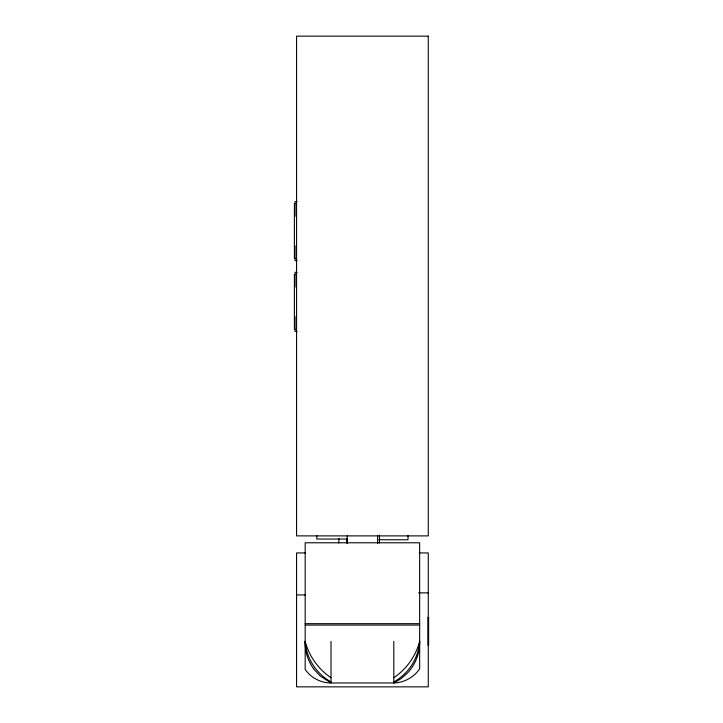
<?xml version="1.0" encoding="UTF-8"?>
<svg xmlns="http://www.w3.org/2000/svg" width="723" height="723" viewBox="0 0 723 723"><rect width="100%" height="100%" fill="white"/><g stroke="black" fill="none" stroke-linecap="round" stroke-linejoin="round"><path stroke-width="1.08" d="M297.162 201.572L295.047 201.572L295.047 216.34M295.047 203.75L294.388 203.75L294.388 211.767M295.047 258.463L294.388 258.463L294.388 250.456M297.162 260.651L295.047 260.651L295.047 245.874M297.162 272.327L295.047 272.327L295.047 287.094M295.047 274.505L294.388 274.505L294.388 282.521M295.047 329.218L294.388 329.218L294.388 321.211M297.162 331.405L295.047 331.405L295.047 316.638M347.221 539.042L316.828 539.042L316.828 535.662M378.735 539.765L408.007 539.765L408.007 535.391M305.567 552.932L296.566 552.932L296.566 686.85L428.269 686.85L428.269 645.133M419.25 552.932L428.269 552.932L428.269 617.578M418.545 592.878L428.269 592.878M296.566 594.93L305.214 594.93M305.178 623.669L419.656 623.669M305.178 625.079L419.656 625.079M428.612 617.433L428.612 645.115M427.844 617.433L427.844 645.115M393.818 641.373L393.818 682.973L331.007 682.973L320.153 675.942L314.261 669.634A44.157 44.157 0 0 1 305.178 641.373A63.353 63.353 0 0 0 331.007 677.713M379.467 535.065L379.467 542.964M377.614 535.888L377.614 543.371M347.221 535.888L347.221 543.353M346.832 538.454L346.832 542.964M338.834 538.454L338.834 542.964M331.007 641.373L331.007 682.973A31.731 31.731 0 0 1 305.178 669.462L305.178 542.783L419.656 542.783L419.656 668.829A32.508 32.508 0 0 1 393.818 682.973L401.229 678.572L407.664 672.842A45.007 45.007 0 0 0 419.656 641.373A63.353 63.353 0 0 1 393.818 677.713M294.388 212.815L294.388 249.408M294.388 283.57L294.388 320.162M419.656 641.373A50.538 50.538 0 0 1 393.818 681.897M331.007 681.897A50.538 50.538 0 0 1 305.178 641.373M428.269 36.15L296.566 36.15L296.566 535.888L428.269 535.888L428.269 36.15"/></g></svg>
